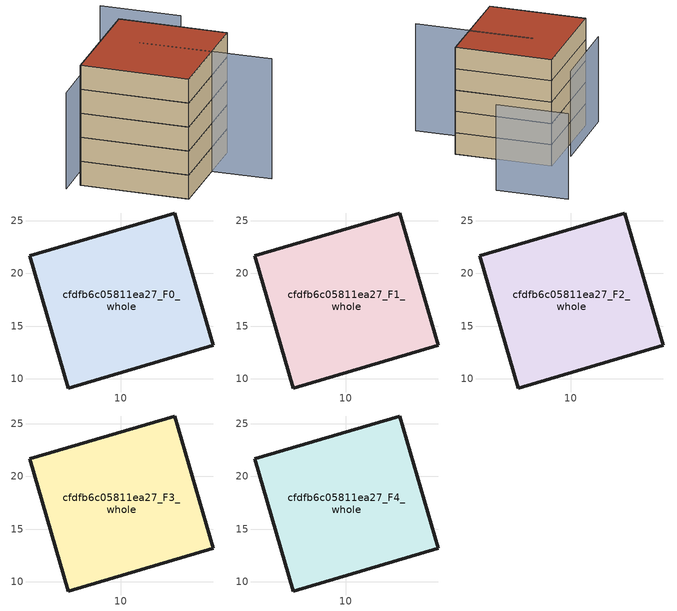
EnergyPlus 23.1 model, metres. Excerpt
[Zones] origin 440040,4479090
cfdfb6c05811ea27_F0_whole
 floor ground (EU_floor_Construction): 18.77,13.16 15.09,25.72 1.34,21.68 5.03,9.12 z0
 wall outside (EU_wall_Construction): 1.34,21.68 15.09,25.72 18.77,13.16 5.03,9.12 1.34,21.68 z0:3
cfdfb6c05811ea27_F1_whole
 floor to cfdfb6c05811ea27_F0_whole (EU_floor_Construction): 18.77,13.16 15.08,25.72 1.34,21.68 5.02,9.12 z3
 wall outside (EU_wall_Construction): 1.34,21.68 15.09,25.72 18.77,13.16 5.03,9.12 1.34,21.68 z3:6
cfdfb6c05811ea27_F2_whole
 floor to cfdfb6c05811ea27_F1_whole (EU_floor_Construction): 18.77,13.16 15.08,25.72 1.34,21.68 5.02,9.12 z6
 wall outside (EU_wall_Construction): 1.34,21.68 15.09,25.72 18.77,13.16 5.03,9.12 1.34,21.68 z6:9
cfdfb6c05811ea27_F3_whole
 floor to cfdfb6c05811ea27_F2_whole (EU_floor_Construction): 18.77,13.16 15.08,25.72 1.34,21.68 5.02,9.12 z9
 wall outside (EU_wall_Construction): 1.34,21.68 15.09,25.72 18.77,13.16 5.03,9.12 1.34,21.68 z9:12
cfdfb6c05811ea27_F4_whole
 floor to cfdfb6c05811ea27_F3_whole (EU_floor_Construction): 18.77,13.16 15.08,25.72 1.34,21.68 5.02,9.12 z12
 wall outside (EU_wall_Construction): 1.34,21.68 15.09,25.72 18.77,13.16 5.03,9.12 1.34,21.68 z12:15
 roof outside (EU_roof_Construction): 15.09,25.72 18.77,13.16 5.03,9.12 1.34,21.68 z15
shading: 15.32,4.59 10.66,19.78 z0:15; 25.65,24.31 22.77,33.58 / 10.99,25.94 -0.41,22.45 z0:12
[Building]
EU S2 Campaign: North Axis=0; Terrain=City; Solar Distribution=FullExterior
[Site:Location]
Madrid: Latitude=40.5; Longitude=-3.5; Time Zone=1; Elevation=609
[SizingPeriod:WeatherFileDays]
AnnualSizingPeriod: Begin Month=1; Begin Day of Month=1; End Month=12; End Day of Month=31; Day of Week for Start Day=Monday; Use Weather File Daylight Saving Period=No; Use Weather File Rain and Snow Indicators=No
[MATERIAL]
EU_InternalMass_Material: Roughness=MediumRough; Thickness=0.1; Conductivity=1; Density=1800; Specific Heat=900; Thermal Absorptance=0.9; Solar Absorptance=0.7; Visible Absorptance=0.7
[MATERIAL:NOMASS] Roughness=MediumRough; Thermal Absorptance=0.9; Solar Absorptance=0.7; Visible Absorptance=0.7
Name | Thermal Resistance
EU_wall_NoMass | 1.60022
EU_roof_NoMass | 1.57597
EU_floor_NoMass | 0.470652
[CONSTRUCTION]
EU_wall_Construction: EU_wall_NoMass
EU_roof_Construction: EU_roof_NoMass
EU_floor_Construction: EU_floor_NoMass
EU_InternalMass_Construction: EU_InternalMass_Material
[ZONE] Type=1; Multiplier=1; Ceiling Height=autocalculate; Floor Area=autocalculate; Part of Total Floor Area=Yes
Name | Volume
cfdfb6c05811ea27_F0_whole | 562.725
cfdfb6c05811ea27_F1_whole; cfdfb6c05811ea27_F2_whole; cfdfb6c05811ea27_F3_whole; cfdfb6c05811ea27_F4_whole | 562.724
[INTERNALMASS] Construction=EU_InternalMass_Construction; Surface Area=187.575
Name | Zone or ZoneList
cfdfb6c05811ea27_F0_whole_EU_InternalMass | cfdfb6c05811ea27_F0_whole
cfdfb6c05811ea27_F1_whole_EU_InternalMass | cfdfb6c05811ea27_F1_whole
cfdfb6c05811ea27_F2_whole_EU_InternalMass | cfdfb6c05811ea27_F2_whole
cfdfb6c05811ea27_F3_whole_EU_InternalMass | cfdfb6c05811ea27_F3_whole
cfdfb6c05811ea27_F4_whole_EU_InternalMass | cfdfb6c05811ea27_F4_whole
[OTHEREQUIPMENT] Fuel Type=Electricity; Design Level Calculation Method=Watts/Area; Power per Zone Floor Area=1; Fraction Latent=0; Fraction Radiant=0; Fraction Lost=0; Carbon Dioxide Generation Rate=0; EndUse Subcategory=EU_Step8_InternalGains
Name | Zone or ZoneList or Space or SpaceList | Schedule
EU_Step8_InternalGain_cfdfb6c05811ea27_F0_whole_f000 | cfdfb6c05811ea27_F0_whole | EU_Step8_GainSchedule_cfdfb6c05811ea27_F0_whole_f000
EU_Step8_InternalGain_cfdfb6c05811ea27_F1_whole_f000 | cfdfb6c05811ea27_F1_whole | EU_Step8_GainSchedule_cfdfb6c05811ea27_F1_whole_f000
EU_Step8_InternalGain_cfdfb6c05811ea27_F2_whole_f000 | cfdfb6c05811ea27_F2_whole | EU_Step8_GainSchedule_cfdfb6c05811ea27_F2_whole_f000
EU_Step8_InternalGain_cfdfb6c05811ea27_F3_whole_f000 | cfdfb6c05811ea27_F3_whole | EU_Step8_GainSchedule_cfdfb6c05811ea27_F3_whole_f000
EU_Step8_InternalGain_cfdfb6c05811ea27_F4_whole_f000 | cfdfb6c05811ea27_F4_whole | EU_Step8_GainSchedule_cfdfb6c05811ea27_F4_whole_f000
[ZONEVENTILATION:DESIGNFLOWRATE] Schedule=EU_AlwaysOn; Design Flow Rate Calculation Method=AirChanges/Hour; Air Changes per Hour=0.480704; Ventilation Type=Natural; Fan Pressure Rise=0; Fan Total Efficiency=1; Constant Term Coefficient=1; Temperature Term Coefficient=0; Velocity Term Coefficient=0; Velocity Squared Term Coefficient=0; Minimum Indoor Temperature=-100; Maximum Indoor Temperature=100; Delta Temperature=-100; Minimum Outdoor Temperature=-100; Maximum Outdoor Temperature=100; Maximum Wind Speed=40
Name | Zone or ZoneList or Space or SpaceList
EU_ConstantAir_cfdfb6c05811ea27_F0_whole | cfdfb6c05811ea27_F0_whole
EU_ConstantAir_cfdfb6c05811ea27_F1_whole | cfdfb6c05811ea27_F1_whole
EU_ConstantAir_cfdfb6c05811ea27_F2_whole | cfdfb6c05811ea27_F2_whole
EU_ConstantAir_cfdfb6c05811ea27_F3_whole | cfdfb6c05811ea27_F3_whole
EU_ConstantAir_cfdfb6c05811ea27_F4_whole | cfdfb6c05811ea27_F4_whole
[HVACTEMPLATE:THERMOSTAT] Constant Heating Setpoint=20; Constant Cooling Setpoint=50
EU_HeatOnly_cfdfb6c05811ea27_F0_whole; EU_HeatOnly_cfdfb6c05811ea27_F1_whole; EU_HeatOnly_cfdfb6c05811ea27_F2_whole; EU_HeatOnly_cfdfb6c05811ea27_F3_whole; EU_HeatOnly_cfdfb6c05811ea27_F4_whole
[HVACTEMPLATE:ZONE:IDEALLOADSAIRSYSTEM] System Availability Schedule=EU_AlwaysOn; Maximum Heating Supply Air Temperature=50; Minimum Cooling Supply Air Temperature=13; Maximum Heating Supply Air Humidity Ratio=0.0156; Minimum Cooling Supply Air Humidity Ratio=0.0077; Heating Limit=NoLimit; Cooling Limit=NoLimit; Heating Availability Schedule=EU_AlwaysOn; Cooling Availability Schedule=EU_CoolingOff; Dehumidification Control Type=ConstantSensibleHeatRatio; Cooling Sensible Heat Ratio=0.7; Dehumidification Setpoint=60; Humidification Control Type=None; Humidification Setpoint=30; Outdoor Air Method=None; Outdoor Air Flow Rate per Person=0.00944; Outdoor Air Flow Rate per Zone Floor Area=0; Outdoor Air Flow Rate per Zone=0; Demand Controlled Ventilation Type=None; Outdoor Air Economizer Type=NoEconomizer; Heat Recovery Type=None; Sensible Heat Recovery Effectiveness=0.7; Latent Heat Recovery Effectiveness=0.65
Name | Template Thermostat
cfdfb6c05811ea27_F0_whole | EU_HeatOnly_cfdfb6c05811ea27_F0_whole
cfdfb6c05811ea27_F1_whole | EU_HeatOnly_cfdfb6c05811ea27_F1_whole
cfdfb6c05811ea27_F2_whole | EU_HeatOnly_cfdfb6c05811ea27_F2_whole
cfdfb6c05811ea27_F3_whole | EU_HeatOnly_cfdfb6c05811ea27_F3_whole
cfdfb6c05811ea27_F4_whole | EU_HeatOnly_cfdfb6c05811ea27_F4_whole
[SIZING:ZONE] Zone Cooling Design Supply Air Temperature Input Method=SupplyAirTemperature; Zone Cooling Design Supply Air Temperature=13; Zone Heating Design Supply Air Temperature Input Method=SupplyAirTemperature; Zone Heating Design Supply Air Temperature=50; Zone Cooling Design Supply Air Humidity Ratio=0.008; Zone Heating Design Supply Air Humidity Ratio=0.008; Cooling Design Air Flow Method=DesignDay; Cooling Design Air Flow Rate=0; Cooling Minimum Air Flow per Zone Floor Area=0.000762; Cooling Minimum Air Flow=0; Cooling Minimum Air Flow Fraction=0.2; Heating Design Air Flow Method=DesignDay; Heating Design Air Flow Rate=0; Heating Maximum Air Flow per Zone Floor Area=0.002032; Heating Maximum Air Flow=0.141576; Heating Maximum Air Flow Fraction=0.3; Account for Dedicated Outdoor Air System=No; Dedicated Outdoor Air System Control Strategy=NeutralSupplyAir; Dedicated Outdoor Air Low Setpoint Temperature for Design=autosize; Dedicated Outdoor Air High Setpoint Temperature for Design=autosize; Zone Load Sizing Method=Sensible Load Only No Latent Load; Zone Latent Cooling Design Supply Air Humidity Ratio Input Method=HumidityRatioDifference; Zone Cooling Design Supply Air Humidity Ratio Difference=0.005; Zone Latent Heating Design Supply Air Humidity Ratio Input Method=HumidityRatioDifference; Zone Humidification Design Supply Air Humidity Ratio Difference=0.005
cfdfb6c05811ea27_F0_whole; cfdfb6c05811ea27_F1_whole; cfdfb6c05811ea27_F2_whole; cfdfb6c05811ea27_F3_whole; cfdfb6c05811ea27_F4_whole
[SCHEDULE:CONSTANT]
Name | Hourly Value
EU_AlwaysOn | 1
EU_CoolingOff | 0
[SCHEDULE:FILE] Column Number=1; Rows to Skip at Top=0; Number of Hours of Data=8760; Column Separator=Comma; Interpolate to Timestep=No; Minutes per Item=60; Adjust Schedule for Daylight Savings=Yes
Name | File
EU_Step8_GainSchedule_cfdfb6c05811ea27_F0_whole_f000 | ../../schedules/cfdfb6c05811ea27/cfdfb6c05811ea27_F0_whole_f000_gain.csv
EU_Step8_GainSchedule_cfdfb6c05811ea27_F1_whole_f000 | ../../schedules/cfdfb6c05811ea27/cfdfb6c05811ea27_F1_whole_f000_gain.csv
EU_Step8_GainSchedule_cfdfb6c05811ea27_F2_whole_f000 | ../../schedules/cfdfb6c05811ea27/cfdfb6c05811ea27_F2_whole_f000_gain.csv
EU_Step8_GainSchedule_cfdfb6c05811ea27_F3_whole_f000 | ../../schedules/cfdfb6c05811ea27/cfdfb6c05811ea27_F3_whole_f000_gain.csv
EU_Step8_GainSchedule_cfdfb6c05811ea27_F4_whole_f000 | ../../schedules/cfdfb6c05811ea27/cfdfb6c05811ea27_F4_whole_f000_gain.csv
